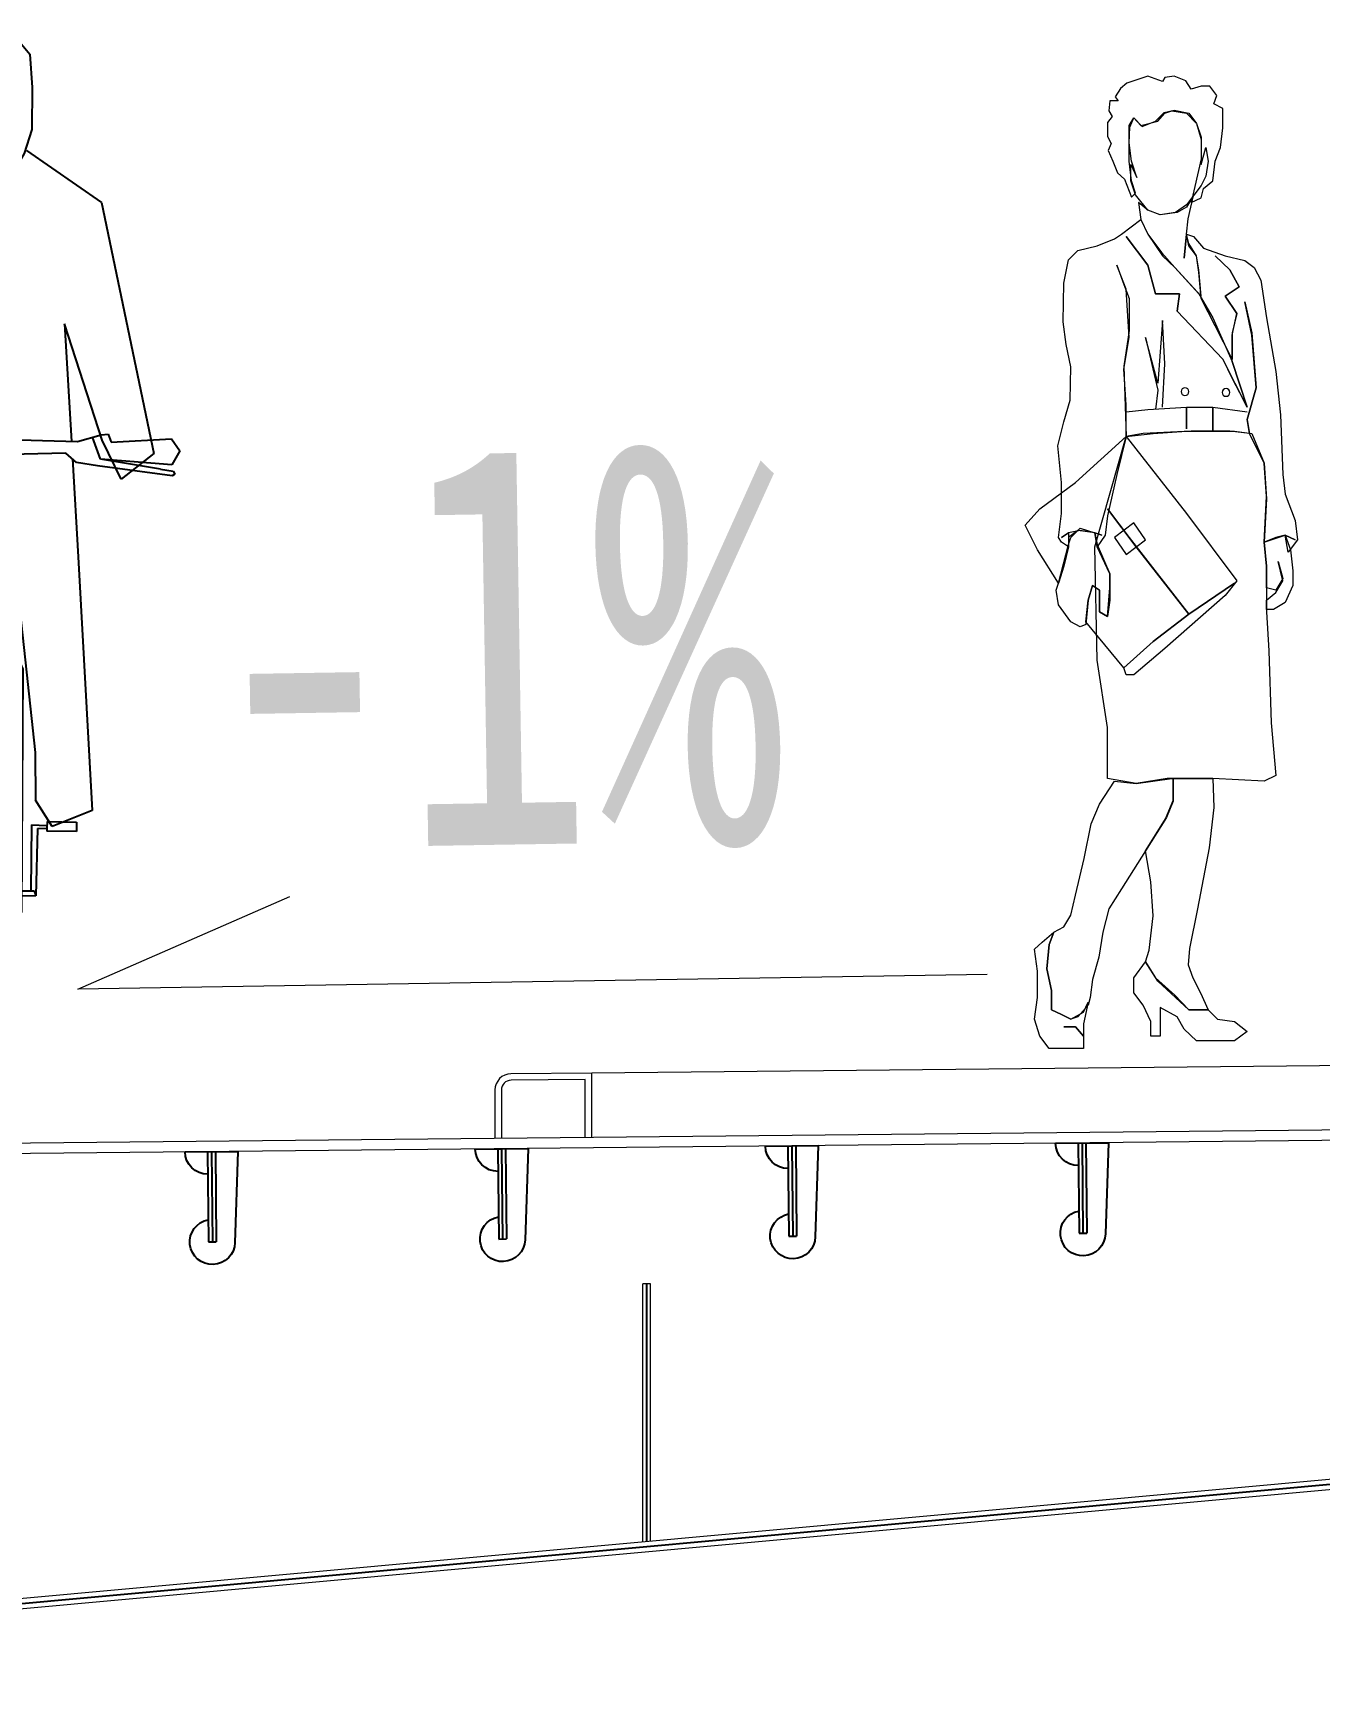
# Model space of a CAD drawing. Extents: x -2611510 to 954358, y -247163 to 181535.
# Drawn here: x 855730 to 857724, y 40452 to 43001 of the extents above; entities that cross this region are included whole.
import ezdxf

# ---------------------------------------------------------------- set-up
doc = ezdxf.new("R2010")
doc.units = 0
doc.linetypes.add('CONTINOUS', pattern=[0])
doc.layers.get('Defpoints').update_dxf_attribs({"color": 8})
for name, color, linetype, lineweight in [('PEOPLE', 1, 'Continuous', 0), ('文字', 7, 'Continuous', 15), ('标注', 3, 'Continuous', 18), ('细实线', 7, 'Continuous', 15), ('钢板粗线', 1, 'Continuous', 25), ('钢板细线', 6, 'Continuous', 15)]:
    doc.layers.add(name, color=color, linetype=linetype, lineweight=lineweight)
doc.layers.add('PP-COM', color=7, linetype='Continuous')
doc.layers.add('汽车', color=150, linetype='Continuous')
doc.styles.add('fs', font='仿宋_GB2312.TTF', dxfattribs={"width": 0.7})
doc.styles.get("Standard").update_dxf_attribs({"font": '仿宋_GB2312.TTF', "width": 0.7})

# ---------------------------------------------------------------- blocks, each defined once
blk = doc.blocks.new('A$C3DE66DF3')
at = {"layer": '汽车', "color": 1}
for p, q in [((0.337, 1.4819), (0.4401, 1.4296)), ((0.4401, 1.4296), (0.4669, 1.3934)), ((0.1182, 1.395), (0.0392, 1.016)), ((0.4669, 1.3934), (0.5405, 1.0113)), ((0.117, 1.0361), (0.1739, 1.2118)), ((0.1739, 1.2118), (0.1634, 1.0342)), ((0.4283, 1.2006), (0.4306, 1.0587)), ((0.4998, 1.0109), (0.4283, 1.2006)), ((0.108, 1.0454), (0.1034, 1.033)), ((0.1188, 1.0443), (0.108, 1.0454)), ((0.1545, 1.034), (0.1188, 1.0443)), ((0.2804, 1.0427), (0.2786, 1.0378)), ((0.3055, 1.042), (0.2804, 1.0427)), ((0.3991, 1.0471), (0.3954, 1.0372)), ((0.4288, 1.0588), (0.3991, 1.0471)), ((0.4647, 1.0568), (0.4288, 1.0588)), ((0.4649, 1.0342), (0.462, 1.0494)), ((0.462, 1.0494), (0.4677, 1.0304)), ((0.4892, 1.0507), (0.4647, 1.0568)), ((0.5648, 1.0568), (0.4892, 1.0507)), ((0.5956, 1.0483), (0.5648, 1.0568)), ((0.5982, 1.0248), (0.5956, 1.0483)), ((0.0123, 1.0383), (0, 1.0202)), ((0, 1.0202), (0.0119, 0.9989)), ((0.1034, 1.033), (0.0123, 1.0383)), ((0.0978, 0.997), (0.117, 1.0361)), ((0.1194, 1.0074), (0.1316, 1.0406)), ((0.2786, 1.0378), (0.1545, 1.034)), ((0.3096, 1.0377), (0.3055, 1.042)), ((0.3081, 1.0143), (0.3999, 1.0186)), ((0.3954, 1.0372), (0.3096, 1.0377)), ((0.3999, 1.0186), (0.4239, 1.007)), ((0.5007, 1.0126), (0.4649, 1.0342)), ((0.4677, 1.0304), (0.5007, 1.0126)), ((0.5896, 1.0166), (0.5982, 1.0248)), ((0.0293, 0.9925), (0.0099, 0.9894)), ((0.0114, 0.9822), (0.1241, 0.9972)), ((0.0119, 0.9989), (0.1194, 1.0074)), ((0.0293, 0.9925), (0.1194, 1.0074)), ((0.0392, 1.016), (0.0882, 0.9775)), ((0.0882, 0.9775), (0.0978, 0.997)), ((0.1241, 0.9972), (0.1557, 1.0025)), ((0.1619, 1.0078), (0.1532, 0.8599)), ((0.1557, 1.0025), (0.172, 1.0163)), ((0.172, 1.0163), (0.2783, 1.0139)), ((0.2783, 1.0139), (0.2788, 0.946)), ((0.3085, 0.9464), (0.3081, 1.0143)), ((0.4239, 1.007), (0.4617, 0.9987)), ((0.4315, 1.0053), (0.4437, 0.2611)), ((0.4617, 0.9987), (0.4886, 1.0029)), ((0.4886, 1.0029), (0.5432, 1.0055)), ((0.4998, 1.0109), (0.5405, 1.0113)), ((0.5007, 1.0126), (0.5896, 1.0166)), ((0.5518, 1.0136), (0.5007, 1.0126)), ((0.5432, 1.0055), (0.5895, 0.9856)), ((0.594, 0.9981), (0.5518, 1.0136)), ((0.5895, 0.9856), (0.594, 0.9981)), ((0.0099, 0.9894), (0.0073, 0.9848)), ((0.0073, 0.9848), (0.0114, 0.9822)), ((0.2788, 0.946), (0.2559, 0.9375)), ((0.3085, 0.9464), (0.2875, 0.9428)), ((0.3241, 0.935), (0.3085, 0.9464)), ((0.2559, 0.9375), (0.2554, 0.9208)), ((0.2554, 0.9208), (0.2633, 0.8925)), ((0.3281, 0.8997), (0.3241, 0.935)), ((0.321, 0.8882), (0.3281, 0.8997)), ((0.2959, 0.889), (0.2633, 0.8925)), ((0.2633, 0.8925), (0.2816, 0.8886)), ((0.2633, 0.8925), (0.2667, 0.8786)), ((0.2667, 0.8786), (0.2752, 0.8557)), ((0.2816, 0.8886), (0.321, 0.8882)), ((0.321, 0.8882), (0.2959, 0.889)), ((0.3148, 0.8637), (0.321, 0.8882)), ((0.1532, 0.8599), (0.1322, 0.4768)), ((0.2506, 0.8632), (0.2183, 0.5645)), ((0.2724, 0.8632), (0.2505, 0.8623)), ((0.2723, 0.8634), (0.2506, 0.8632)), ((0.2752, 0.8557), (0.2798, 0.8145)), ((0.3098, 0.7809), (0.3148, 0.8637)), ((0.3185, 0.8638), (0.3148, 0.8637)), ((0.3148, 0.8637), (0.3304, 0.8624)), ((0.3298, 0.8679), (0.3185, 0.8638)), ((0.3442, 0.7288), (0.3298, 0.8679)), ((0.2798, 0.8145), (0.2745, 0.777)), ((0.2745, 0.777), (0.2641, 0.7639)), ((0.3211, 0.7655), (0.3098, 0.7809)), ((0.2803, 0.7466), (0.2551, 0.7319)), ((0.2641, 0.7639), (0.2824, 0.76)), ((0.305, 0.7601), (0.279, 0.7584)), ((0.279, 0.7584), (0.2803, 0.7466)), ((0.2824, 0.76), (0.305, 0.7601)), ((0.3109, 0.7608), (0.3211, 0.7655)), ((0.3122, 0.749), (0.3109, 0.7608)), ((0.3442, 0.7288), (0.3122, 0.749)), ((0.2551, 0.7319), (0.2371, 0.6906)), ((0.2618, 0.7041), (0.2863, 0.7247)), ((0.2863, 0.7247), (0.313, 0.7205)), ((0.313, 0.7205), (0.331, 0.6928)), ((0.3571, 0.6832), (0.3442, 0.7288)), ((0.2513, 0.66), (0.2618, 0.7041)), ((0.263, 0.6613), (0.2718, 0.7004)), ((0.2718, 0.7004), (0.2856, 0.7151)), ((0.2856, 0.7151), (0.3039, 0.7112)), ((0.3039, 0.7112), (0.3161, 0.6982)), ((0.3161, 0.6982), (0.3172, 0.6781)), ((0.2371, 0.6906), (0.239, 0.3232)), ((0.3172, 0.6781), (0.3076, 0.6675)), ((0.3172, 0.6781), (0.3281, 0.581)), ((0.331, 0.6928), (0.3379, 0.3236)), ((0.3639, 0.5326), (0.3571, 0.6832)), ((0.2483, 0.3255), (0.2513, 0.66)), ((0.2538, 0.6055), (0.263, 0.6613)), ((0.3076, 0.6675), (0.3013, 0.5965)), ((0.2534, 0.3546), (0.2538, 0.6055)), ((0.3013, 0.5965), (0.2968, 0.35)), ((0.3281, 0.581), (0.3298, 0.3632)), ((0.2183, 0.5645), (0.2176, 0.4926)), ((0.3496, 0.3249), (0.3639, 0.5326)), ((0.3807, 0.3765), (0.3633, 0.5446)), ((0.1322, 0.4768), (0.1926, 0.4527)), ((0.1926, 0.4527), (0.2176, 0.4926)), ((0.2001, 0.4605), (0.1557, 0.4593)), ((0.1557, 0.4593), (0.1559, 0.4453)), ((0.2001, 0.4605), (0.2007, 0.4501)), ((0.2238, 0.4552), (0.2006, 0.4544)), ((0.2007, 0.4501), (0.2008, 0.4457)), ((0.2148, 0.4497), (0.2007, 0.4501)), ((0.2148, 0.4497), (0.2171, 0.3482)), ((0.2238, 0.4552), (0.2247, 0.3558)), ((0.1559, 0.4453), (0.2008, 0.4457)), ((0.3775, 0.3165), (0.3807, 0.3765)), ((0.2199, 0.3556), (0.2171, 0.3482)), ((0.2171, 0.3482), (0.3603, 0.3464)), ((0.364, 0.3563), (0.2199, 0.3556)), ((0.2516, 0.2269), (0.2534, 0.3546)), ((0.2968, 0.35), (0.3012, 0.0663)), ((0.3298, 0.3632), (0.3265, 0.0739)), ((0.3565, 0.2493), (0.3557, 0.3487)), ((0.3603, 0.3464), (0.364, 0.3563)), ((0.3656, 0.2547), (0.3632, 0.3563)), ((0.239, 0.3232), (0.2483, 0.3255)), ((0.3379, 0.3236), (0.3496, 0.3249)), ((0.3968, 0.2614), (0.3775, 0.3165)), ((0.3565, 0.2493), (0.3798, 0.25)), ((0.3656, 0.2547), (0.3797, 0.2543)), ((0.4245, 0.2592), (0.3796, 0.2588)), ((0.3797, 0.2543), (0.3796, 0.2588)), ((0.3803, 0.244), (0.3797, 0.2543)), ((0.4437, 0.2611), (0.3968, 0.2614)), ((0.4246, 0.2452), (0.4245, 0.2592)), ((0.2578, 0.0596), (0.2516, 0.2269)), ((0.3803, 0.244), (0.4246, 0.2452)), ((0.2637, 0.018), (0.2578, 0.0596)), ((0.3012, 0.0663), (0.306, 0.0335)), ((0.3265, 0.0739), (0.3212, 0.0364)), ((0.306, 0.0335), (0.3146, 0.0106)), ((0.3212, 0.0364), (0.3146, 0.0106)), ((0.305, 0), (0.2637, 0.018)), ((0.3146, 0.0106), (0.305, 0))]:
    blk.add_line(p, q, dxfattribs=at)
blk.add_lwpolyline([(0.2998, 1.4421), (0.3336, 1.4742), (0.3558, 1.5244), (0.3401, 1.5971), (0.3094, 1.6332), (0.2865, 1.6511), (0.2638, 1.6509), (0.2412, 1.6371), (0.2261, 1.6188), (0.2228, 1.5687), (0.2234, 1.5051), (0.2351, 1.4688), (0.2505, 1.4416)], close=True, dxfattribs=at)
blk.add_lwpolyline([(0.2312, 1.4733), (0.1182, 1.395)], dxfattribs=at)
blk = doc.blocks.new('6')
at = {"layer": 'PEOPLE', "linetype": 'Continuous'}
for p, q in [((5292.793, -3074.4119, -3.1795), (5292.8168, -3074.3803, -3.1795)), ((5292.8168, -3074.3803, -3.1795), (5292.8458, -3074.3803, -3.1795)), ((5292.8458, -3074.3803, -3.1795), (5292.8802, -3074.3908, -3.1795)), ((5292.8802, -3074.3908, -3.1795), (5292.8986, -3074.3618, -3.1795)), ((5292.8986, -3074.3618, -3.1795), (5292.9382, -3074.3459, -3.1795)), ((5292.9382, -3074.3459, -3.1795), (5292.9699, -3074.3512, -3.1795)), ((5292.9699, -3074.3512, -3.1795), (5292.9778, -3074.3644, -3.1795)), ((5292.9778, -3074.3644, -3.1795), (5293.028, -3074.3459, -3.1795)), ((5293.028, -3074.3459, -3.1795), (5293.0993, -3074.3697, -3.1795)), ((5293.0993, -3074.3697, -3.1795), (5293.1204, -3074.3882, -3.1795)), ((5292.8036, -3074.441, -3.1795), (5292.793, -3074.4119, -3.1795)), ((5293.1204, -3074.3882, -3.1795), (5293.1389, -3074.4172, -3.1795)), ((5293.1389, -3074.4172, -3.1795), (5293.1283, -3074.4304, -3.1795)), ((5293.1283, -3074.4304, -3.1795), (5293.1574, -3074.4304, -3.1795)), ((5293.1574, -3074.4304, -3.1795), (5293.16, -3074.4647, -3.1795)), ((5292.7719, -3074.4568, -3.1795), (5292.8036, -3074.441, -3.1795)), ((5292.7719, -3074.5228, -3.1795), (5292.7719, -3074.4568, -3.1795)), ((5292.8881, -3074.4727, -3.1795), (5292.8617, -3074.507, -3.1795)), ((5292.896, -3074.4727, -3.1795), (5292.8617, -3074.507, -3.1795)), ((5292.9382, -3074.4621, -3.1795), (5292.8881, -3074.4727, -3.1795)), ((5292.8881, -3074.4727, -3.1795), (5292.8881, -3074.4727, -3.1795)), ((5292.9462, -3074.4647, -3.1795), (5292.896, -3074.4727, -3.1795)), ((5292.9726, -3074.47, -3.1795), (5292.9382, -3074.4621, -3.1795)), ((5292.9699, -3074.4727, -3.1795), (5292.9462, -3074.4647, -3.1795)), ((5292.9937, -3074.4991, -3.1795), (5292.9699, -3074.4727, -3.1795)), ((5293.0016, -3074.4991, -3.1795), (5292.9726, -3074.47, -3.1795)), ((5293.0755, -3074.4885, -3.1795), (5293.0465, -3074.5175, -3.1795)), ((5293.0755, -3074.4885, -3.1795), (5293.0518, -3074.5149, -3.1795)), ((5293.0887, -3074.5202, -3.1795), (5293.0755, -3074.4885, -3.1795)), ((5293.0914, -3074.5149, -3.1795), (5293.0755, -3074.4885, -3.1795)), ((5293.16, -3074.4647, -3.1795), (5293.1494, -3074.4832, -3.1795)), ((5293.1494, -3074.4832, -3.1795), (5293.1653, -3074.5043, -3.1795)), ((5292.7798, -3074.5888, -3.1795), (5292.7719, -3074.5228, -3.1795)), ((5292.8617, -3074.507, -3.1795), (5292.8458, -3074.5624, -3.1795)), ((5292.8617, -3074.507, -3.1795), (5292.8458, -3074.5545, -3.1795)), ((5293.0518, -3074.5149, -3.1795), (5292.9937, -3074.4991, -3.1795)), ((5293.0465, -3074.5175, -3.1795), (5293.0016, -3074.4991, -3.1795)), ((5293.0914, -3074.573, -3.1795), (5293.0887, -3074.5202, -3.1795)), ((5293.0914, -3074.5624, -3.1795), (5293.0914, -3074.5149, -3.1795)), ((5293.1653, -3074.5043, -3.1795), (5293.1653, -3074.5518, -3.1795)), ((5292.7983, -3074.6363, -3.1795), (5292.7798, -3074.5888, -3.1795)), ((5292.83, -3074.5888, -3.1795), (5292.8221, -3074.6363, -3.1795)), ((5292.8458, -3074.6469, -3.1795), (5292.83, -3074.5888, -3.1795)), ((5292.8458, -3074.5545, -3.1795), (5292.8458, -3074.6284, -3.1795)), ((5292.8458, -3074.5624, -3.1795), (5292.8458, -3074.6469, -3.1795)), ((5293.0834, -3074.6363, -3.1795), (5293.0914, -3074.573, -3.1795)), ((5293.0914, -3074.6363, -3.1795), (5293.0914, -3074.5624, -3.1795)), ((5293.1627, -3074.5994, -3.1795), (5293.1468, -3074.6363, -3.1795)), ((5293.1653, -3074.5518, -3.1795), (5293.1521, -3074.5756, -3.1795)), ((5293.1521, -3074.5756, -3.1795), (5293.1627, -3074.5994, -3.1795)), ((5292.8062, -3074.7023, -3.1795), (5292.7983, -3074.6363, -3.1795)), ((5292.8221, -3074.6363, -3.1795), (5292.83, -3074.6865, -3.1795)), ((5292.8458, -3074.6284, -3.1795), (5292.8802, -3074.7763, -3.1795)), ((5293.065, -3074.6918, -3.1795), (5293.0834, -3074.6363, -3.1795)), ((5293.0861, -3074.6469, -3.1795), (5293.065, -3074.6918, -3.1795)), ((5293.0834, -3074.7023, -3.1795), (5293.0914, -3074.6363, -3.1795)), ((5293.0861, -3074.7023, -3.1795), (5293.0861, -3074.6469, -3.1795)), ((5293.1468, -3074.6363, -3.1795), (5293.131, -3074.6759, -3.1795)), ((5292.8379, -3074.7287, -3.1795), (5292.8062, -3074.7023, -3.1795)), ((5292.83, -3074.6865, -3.1795), (5292.8458, -3074.7182, -3.1795)), ((5293.0702, -3074.7499, -3.1795), (5293.0861, -3074.7023, -3.1795)), ((5293.0702, -3074.7446, -3.1795), (5293.0834, -3074.7023, -3.1795)), ((5293.1072, -3074.6971, -3.1795), (5293.0834, -3074.7578, -3.1795)), ((5293.131, -3074.6759, -3.1795), (5293.1072, -3074.6971, -3.1795)), ((5292.8458, -3074.7604, -3.1795), (5292.8379, -3074.7287, -3.1795)), ((5292.8458, -3074.7182, -3.1795), (5292.896, -3074.7842, -3.1795)), ((5292.8802, -3074.7763, -3.1795), (5292.8458, -3074.7604, -3.1795)), ((5292.8907, -3074.8317, -3.1795), (5292.8722, -3074.7525, -3.1795)), ((5292.8722, -3074.7525, -3.1795), (5292.896, -3074.7921, -3.1795)), ((5293.028, -3074.8027, -3.1795), (5293.0702, -3074.7499, -3.1795)), ((5293.0834, -3074.7578, -3.1795), (5293.0702, -3074.7446, -3.1795)), ((5292.8802, -3074.7763, -3.1795), (5292.8802, -3074.7763, -3.1795)), ((5292.896, -3074.7842, -3.1795), (5292.933, -3074.8106, -3.1795)), ((5292.896, -3074.7921, -3.1795), (5292.9277, -3074.8106, -3.1795)), ((5292.9277, -3074.8106, -3.1795), (5292.9858, -3074.8185, -3.1795)), ((5292.933, -3074.8106, -3.1795), (5292.9858, -3074.8185, -3.1795)), ((5292.9858, -3074.8185, -3.1795), (5293.028, -3074.8027, -3.1795)), ((5292.9858, -3074.8185, -3.1795), (5293.028, -3074.8027, -3.1795)), ((5293.028, -3074.8027, -3.1795), (5293.0597, -3074.7763, -3.1795)), ((5293.0597, -3074.7763, -3.1795), (5293.0518, -3074.8343, -3.1795)), ((5293.0597, -3074.7763, -3.1795), (5293.0597, -3074.7763, -3.1795)), ((5292.896, -3074.8845, -3.1795), (5292.8722, -3074.8924, -3.1795)), ((5292.8881, -3074.9162, -3.1795), (5292.896, -3074.8845, -3.1795)), ((5292.8881, -3074.9241, -3.1795), (5292.896, -3074.8845, -3.1795)), ((5292.896, -3074.8845, -3.1795), (5292.8907, -3074.8317, -3.1795)), ((5292.896, -3074.8845, -3.1795), (5292.9039, -3074.9663, -3.1795)), ((5292.9039, -3074.9663, -3.1795), (5292.896, -3074.8845, -3.1795)), ((5292.896, -3074.8845, -3.1795), (5292.896, -3074.8845, -3.1795)), ((5293.028, -3074.8845, -3.1795), (5292.9778, -3074.9584, -3.1795)), ((5293.028, -3074.8845, -3.1795), (5292.9805, -3074.9479, -3.1795)), ((5293.0518, -3074.8343, -3.1795), (5293.028, -3074.8845, -3.1795)), ((5293.0518, -3074.8343, -3.1795), (5293.028, -3074.8845, -3.1795)), ((5293.1178, -3074.8845, -3.1795), (5293.0518, -3074.8343, -3.1795)), ((5293.1415, -3074.9003, -3.1795), (5293.1178, -3074.8845, -3.1795)), ((5292.8379, -3074.932, -3.1795), (5292.764, -3074.9584, -3.1795)), ((5292.8722, -3074.8924, -3.1795), (5292.8379, -3074.932, -3.1795)), ((5292.8617, -3074.9584, -3.1795), (5292.8881, -3074.9162, -3.1795)), ((5292.8617, -3074.9584, -3.1795), (5292.8881, -3074.9241, -3.1795)), ((5293.028, -3074.9901, -3.1795), (5293.1019, -3074.8924, -3.1795)), ((5293.1019, -3074.8924, -3.1795), (5293.028, -3074.9901, -3.1795)), ((5293.1996, -3074.9241, -3.1795), (5293.1415, -3074.9003, -3.1795)), ((5293.2656, -3074.9399, -3.1795), (5293.1996, -3074.9241, -3.1795)), ((5293.2973, -3074.9716, -3.1795), (5293.2656, -3074.9399, -3.1795)), ((5292.698, -3074.9743, -3.1795), (5292.6663, -3074.998, -3.1795)), ((5292.764, -3074.9584, -3.1795), (5292.698, -3074.9743, -3.1795)), ((5292.7482, -3075.0059, -3.1795), (5292.7983, -3074.9584, -3.1795)), ((5292.7983, -3074.9584, -3.1795), (5292.7482, -3075.0059, -3.1795)), ((5292.8538, -3075.0059, -3.1795), (5292.8617, -3074.9584, -3.1795)), ((5292.8538, -3075.0139, -3.1795), (5292.8617, -3074.9584, -3.1795)), ((5292.9805, -3074.9479, -3.1795), (5292.9356, -3074.998, -3.1795)), ((5292.9778, -3074.9584, -3.1795), (5292.9356, -3074.998, -3.1795)), ((5293.0016, -3075.0878, -3.1795), (5293.028, -3074.9901, -3.1795)), ((5293.028, -3074.9901, -3.1795), (5293.0016, -3075.0878, -3.1795)), ((5293.1019, -3075.072, -3.1795), (5293.1336, -3074.9901, -3.1795)), ((5293.1336, -3074.9901, -3.1795), (5293.1098, -3075.0561, -3.1795)), ((5293.3131, -3075.0508, -3.1795), (5293.2973, -3074.9716, -3.1795)), ((5292.6426, -3075.0403, -3.1795), (5292.6241, -3075.1696, -3.1795)), ((5292.6663, -3074.998, -3.1795), (5292.6426, -3075.0403, -3.1795)), ((5292.7165, -3075.064, -3.1795), (5292.7482, -3075.0059, -3.1795)), ((5292.7482, -3075.0059, -3.1795), (5292.7165, -3075.064, -3.1795)), ((5292.9356, -3074.998, -3.1795), (5292.8458, -3075.0957, -3.1795)), ((5292.8458, -3075.0957, -3.1795), (5292.8538, -3075.0059, -3.1795)), ((5292.8458, -3075.1036, -3.1795), (5292.8538, -3075.0139, -3.1795)), ((5292.9356, -3074.998, -3.1795), (5292.8538, -3075.0878, -3.1795)), ((5293.3158, -3075.1828, -3.1795), (5293.3131, -3075.0508, -3.1795)), ((5292.764, -3075.0957, -3.1795), (5292.7165, -3075.064, -3.1795)), ((5292.7165, -3075.064, -3.1795), (5292.764, -3075.0957, -3.1795)), ((5292.7244, -3075.1538, -3.1795), (5292.764, -3075.0957, -3.1795)), ((5292.764, -3075.0957, -3.1795), (5292.7244, -3075.1538, -3.1795)), ((5292.7983, -3075.196, -3.1795), (5292.8458, -3075.1036, -3.1795)), ((5292.8538, -3075.0878, -3.1795), (5292.8062, -3075.1696, -3.1795)), ((5292.9277, -3075.1459, -3.1795), (5292.9198, -3075.0878, -3.1795)), ((5292.9198, -3075.0878, -3.1795), (5292.9277, -3075.1459, -3.1795)), ((5292.9198, -3075.0878, -3.1795), (5293.0016, -3075.0878, -3.1795)), ((5293.0016, -3075.0878, -3.1795), (5292.9198, -3075.0878, -3.1795)), ((5293.1098, -3075.0561, -3.1795), (5293.0914, -3075.1036, -3.1795)), ((5293.0914, -3075.2356, -3.1795), (5293.1019, -3075.072, -3.1795)), ((5293.0914, -3075.1036, -3.1795), (5293.0914, -3075.2119, -3.1795)), ((5292.6742, -3075.2277, -3.1795), (5292.698, -3075.1142, -3.1795)), ((5292.698, -3075.1142, -3.1795), (5292.6742, -3075.2198, -3.1795)), ((5292.7402, -3075.2277, -3.1795), (5292.7244, -3075.1538, -3.1795)), ((5292.7244, -3075.1538, -3.1795), (5292.7402, -3075.2198, -3.1795)), ((5292.7719, -3075.3096, -3.1795), (5292.9277, -3075.1459, -3.1795)), ((5292.9277, -3075.1459, -3.1795), (5292.7719, -3075.3096, -3.1795)), ((5292.6241, -3075.1696, -3.1795), (5292.5924, -3075.3518, -3.1795)), ((5292.6742, -3075.2198, -3.1795), (5292.6584, -3075.4072, -3.1795)), ((5292.8062, -3075.1696, -3.1795), (5292.7402, -3075.3175, -3.1795)), ((5292.7402, -3075.3096, -3.1795), (5292.7983, -3075.196, -3.1795)), ((5292.7402, -3075.2198, -3.1795), (5292.7402, -3075.3096, -3.1795)), ((5292.9699, -3075.3254, -3.1795), (5292.9778, -3075.1776, -3.1795)), ((5292.9778, -3075.1776, -3.1795), (5292.9937, -3075.3914, -3.1795)), ((5293.0914, -3075.2119, -3.1795), (5293.1098, -3075.3333, -3.1795)), ((5293.3052, -3075.2594, -3.1795), (5293.3158, -3075.1828, -3.1795)), ((5292.6584, -3075.4072, -3.1795), (5292.6742, -3075.2277, -3.1795)), ((5292.7402, -3075.3175, -3.1795), (5292.7402, -3075.2277, -3.1795)), ((5292.9937, -3075.3914, -3.1795), (5293.0359, -3075.2356, -3.1795)), ((5293.0359, -3075.2356, -3.1795), (5292.9937, -3075.4152, -3.1795)), ((5293.1098, -3075.3439, -3.1795), (5293.0914, -3075.2356, -3.1795)), ((5293.2894, -3075.336, -3.1795), (5293.3052, -3075.2594, -3.1795)), ((5292.6901, -3075.4732, -3.1795), (5292.7719, -3075.3096, -3.1795)), ((5292.7402, -3075.3175, -3.1795), (5292.6901, -3075.4732, -3.1795)), ((5292.6901, -3075.4732, -3.1795), (5292.7402, -3075.3175, -3.1795)), ((5292.7719, -3075.3096, -3.1795), (5292.7402, -3075.3756, -3.1795)), ((5292.9778, -3075.4732, -3.1795), (5292.9699, -3075.3254, -3.1795)), ((5292.5924, -3075.3518, -3.1795), (5292.5765, -3075.4996, -3.1795)), ((5292.7402, -3075.3756, -3.1795), (5292.6901, -3075.4732, -3.1795)), ((5293.1098, -3075.3333, -3.1795), (5293.1019, -3075.5736, -3.1795)), ((5293.1019, -3075.4653, -3.1795), (5293.1098, -3075.3439, -3.1795)), ((5293.292, -3075.4495, -3.1795), (5293.2894, -3075.336, -3.1795)), ((5292.6901, -3075.5155, -3.1795), (5292.6584, -3075.4072, -3.1795)), ((5292.6584, -3075.4072, -3.1795), (5292.6901, -3075.5155, -3.1795)), ((5292.9937, -3075.4152, -3.1795), (5293.0016, -3075.4812, -3.1795)), ((5292.5765, -3075.4996, -3.1795), (5292.5686, -3075.7029, -3.1795)), ((5292.8062, -3075.4732, -3.1795), (5292.6901, -3075.4891, -3.1795)), ((5292.8062, -3075.4732, -3.1795), (5292.8062, -3075.5551, -3.1795)), ((5292.8062, -3075.5551, -3.1795), (5292.8062, -3075.4732, -3.1795)), ((5292.896, -3075.4732, -3.1795), (5292.8062, -3075.4732, -3.1795)), ((5292.896, -3075.4732, -3.1795), (5292.896, -3075.5472, -3.1795)), ((5292.896, -3075.5472, -3.1795), (5292.896, -3075.4732, -3.1795)), ((5293.028, -3075.4812, -3.1795), (5292.896, -3075.4732, -3.1795)), ((5293.1019, -3075.4891, -3.1795), (5293.028, -3075.4812, -3.1795)), ((5293.1019, -3075.5736, -3.1795), (5293.1019, -3075.4653, -3.1795)), ((5293.3131, -3075.5234, -3.1795), (5293.292, -3075.4495, -3.1795)), ((5292.7323, -3075.5551, -3.1795), (5292.6742, -3075.563, -3.1795)), ((5292.6822, -3075.563, -3.1795), (5292.6901, -3075.5155, -3.1795)), ((5292.6901, -3075.5155, -3.1795), (5292.6822, -3075.563, -3.1795)), ((5292.6822, -3075.563, -3.1795), (5292.7482, -3075.5551, -3.1795)), ((5292.8062, -3075.5551, -3.1795), (5292.7323, -3075.5551, -3.1795)), ((5292.7482, -3075.5551, -3.1795), (5292.8802, -3075.5551, -3.1795)), ((5292.896, -3075.5551, -3.1795), (5292.8062, -3075.5551, -3.1795)), ((5292.8802, -3075.5551, -3.1795), (5293.0438, -3075.563, -3.1795)), ((5293.0095, -3075.563, -3.1795), (5292.896, -3075.5551, -3.1795)), ((5293.3343, -3075.6052, -3.1795), (5293.3131, -3075.5234, -3.1795)), ((5292.6742, -3075.563, -3.1795), (5292.632, -3075.6633, -3.1795)), ((5292.632, -3075.6633, -3.1795), (5292.6822, -3075.563, -3.1795)), ((5293.1019, -3075.5736, -3.1795), (5292.896, -3075.8349, -3.1795)), ((5293.1019, -3075.5736, -3.1795), (5293.0095, -3075.563, -3.1795)), ((5293.0438, -3075.563, -3.1795), (5293.1019, -3075.5736, -3.1795)), ((5293.1019, -3075.5736, -3.1795), (5293.1019, -3075.5736, -3.1795)), ((5293.1019, -3075.5736, -3.1795), (5293.1019, -3075.5736, -3.1795)), ((5293.1019, -3075.5736, -3.1795), (5293.1336, -3075.7029, -3.1795)), ((5293.2735, -3075.7293, -3.1795), (5293.1019, -3075.5736, -3.1795)), ((5293.2075, -3075.9485, -3.1795), (5293.1019, -3075.5736, -3.1795)), ((5293.3211, -3075.7293, -3.1795), (5293.3343, -3075.6052, -3.1795)), ((5292.632, -3075.6633, -3.1795), (5292.6241, -3075.7848, -3.1795)), ((5292.6241, -3075.7769, -3.1795), (5292.632, -3075.6633, -3.1795)), ((5292.5686, -3075.7029, -3.1795), (5292.5607, -3075.7689, -3.1795)), ((5293.1336, -3075.7029, -3.1795), (5293.1653, -3075.8429, -3.1795)), ((5292.5607, -3075.7689, -3.1795), (5292.5264, -3075.8587, -3.1795)), ((5292.632, -3075.9326, -3.1795), (5292.6241, -3075.7769, -3.1795)), ((5293.395, -3075.8191, -3.1795), (5293.2735, -3075.7293, -3.1795)), ((5293.3211, -3075.8349, -3.1795), (5293.3211, -3075.7293, -3.1795)), ((5292.6241, -3075.7848, -3.1795), (5292.632, -3075.9326, -3.1795)), ((5292.896, -3075.8349, -3.1795), (5292.7244, -3076.0646, -3.1795)), ((5293.0676, -3075.9485, -3.1795), (5293.1653, -3075.8191, -3.1795)), ((5293.1653, -3075.8191, -3.1795), (5293.0914, -3075.9168, -3.1795)), ((5293.3316, -3075.9168, -3.1795), (5293.3211, -3075.8349, -3.1795)), ((5293.4451, -3075.8745, -3.1795), (5293.395, -3075.8191, -3.1795)), ((5292.5264, -3075.8587, -3.1795), (5292.5185, -3075.9247, -3.1795)), ((5293.0359, -3075.9247, -3.1795), (5293.0755, -3075.8666, -3.1795)), ((5293.0755, -3075.8666, -3.1795), (5293.1415, -3075.9168, -3.1795)), ((5293.0755, -3075.8666, -3.1795), (5293.0755, -3075.8666, -3.1795)), ((5293.1653, -3075.8429, -3.1795), (5293.1732, -3075.9088, -3.1795)), ((5293.2577, -3075.8851, -3.1795), (5293.2075, -3075.9009, -3.1795)), ((5293.2894, -3075.9168, -3.1795), (5293.2577, -3075.8851, -3.1795)), ((5293.4029, -3075.959, -3.1795), (5293.4451, -3075.8745, -3.1795)), ((5292.5185, -3075.9247, -3.1795), (5292.5502, -3075.9669, -3.1795)), ((5292.5607, -3075.9088, -3.1795), (5292.5264, -3075.9247, -3.1795)), ((5292.5264, -3075.9247, -3.1795), (5292.5607, -3075.9088, -3.1795)), ((5292.5607, -3075.9088, -3.1795), (5292.5422, -3075.959, -3.1795)), ((5292.5502, -3075.9669, -3.1795), (5292.5607, -3075.9088, -3.1795)), ((5292.5607, -3075.9088, -3.1795), (5292.5924, -3075.9168, -3.1795)), ((5292.632, -3075.9326, -3.1795), (5292.5607, -3075.9088, -3.1795)), ((5292.5607, -3075.9088, -3.1795), (5292.5607, -3075.9088, -3.1795)), ((5292.5924, -3075.9168, -3.1795), (5292.632, -3075.9326, -3.1795)), ((5292.632, -3075.9326, -3.1795), (5292.6241, -3076.0145, -3.1795)), ((5292.6241, -3076.0145, -3.1795), (5292.632, -3075.9326, -3.1795)), ((5293.0914, -3075.9168, -3.1795), (5292.8881, -3076.1781, -3.1795)), ((5293.1019, -3075.9749, -3.1795), (5293.0359, -3075.9247, -3.1795)), ((5293.1415, -3075.9168, -3.1795), (5293.1019, -3075.9749, -3.1795)), ((5293.1996, -3075.9405, -3.1795), (5293.1574, -3076.0409, -3.1795)), ((5293.1732, -3075.9088, -3.1795), (5293.1996, -3075.9485, -3.1795)), ((5293.2075, -3075.9009, -3.1795), (5293.1838, -3075.9088, -3.1795)), ((5293.1838, -3075.9088, -3.1795), (5293.2075, -3075.9009, -3.1795)), ((5293.2075, -3075.9009, -3.1795), (5293.1996, -3075.9405, -3.1795)), ((5293.1996, -3075.9485, -3.1795), (5293.2075, -3075.9009, -3.1795)), ((5293.1996, -3075.9485, -3.1795), (5293.2075, -3075.9009, -3.1795)), ((5293.2075, -3075.9009, -3.1795), (5293.2656, -3075.893, -3.1795)), ((5293.2075, -3075.9009, -3.1795), (5293.2577, -3075.893, -3.1795)), ((5293.2075, -3075.9009, -3.1795), (5293.2075, -3075.9009, -3.1795)), ((5293.2577, -3075.893, -3.1795), (5293.2973, -3075.9009, -3.1795)), ((5293.2656, -3075.893, -3.1795), (5293.2973, -3075.9168, -3.1795)), ((5293.2973, -3075.9405, -3.1795), (5293.2894, -3075.9168, -3.1795)), ((5293.2973, -3075.9009, -3.1795), (5293.2973, -3075.9485, -3.1795)), ((5293.2973, -3075.9009, -3.1795), (5293.3211, -3075.9168, -3.1795)), ((5293.3211, -3075.9168, -3.1795), (5293.2973, -3075.9009, -3.1795)), ((5293.2973, -3075.9168, -3.1795), (5293.2973, -3075.9485, -3.1795)), ((5293.2973, -3075.9485, -3.1795), (5293.3211, -3075.9326, -3.1795)), ((5293.3316, -3076.0725, -3.1795), (5293.2973, -3075.9405, -3.1795)), ((5293.3211, -3075.9326, -3.1795), (5293.3316, -3075.9168, -3.1795)), ((5292.5422, -3075.959, -3.1795), (5292.5343, -3076.0303, -3.1795)), ((5292.5686, -3076.0646, -3.1795), (5292.5845, -3075.9986, -3.1795)), ((5292.5845, -3075.9986, -3.1795), (5292.5686, -3076.0567, -3.1795)), ((5292.8881, -3076.1781, -3.1795), (5293.0676, -3075.9485, -3.1795)), ((5293.1574, -3076.0409, -3.1795), (5293.1996, -3075.9485, -3.1795)), ((5293.1996, -3076.3339, -3.1795), (5293.2075, -3075.9485, -3.1795)), ((5293.2973, -3075.9485, -3.1795), (5293.3131, -3076.0145, -3.1795)), ((5293.3316, -3076.0725, -3.1795), (5293.4029, -3075.959, -3.1795)), ((5292.5343, -3076.0303, -3.1795), (5292.5343, -3076.0805, -3.1795)), ((5292.5686, -3076.0567, -3.1795), (5292.5924, -3076.0963, -3.1795)), ((5292.6241, -3076.0145, -3.1795), (5292.6241, -3076.0884, -3.1795)), ((5292.6241, -3076.0884, -3.1795), (5292.6241, -3076.0145, -3.1795)), ((5293.1574, -3076.0884, -3.1795), (5293.1574, -3076.0409, -3.1795)), ((5293.1574, -3076.0409, -3.1795), (5293.1574, -3076.1306, -3.1795)), ((5293.3131, -3076.0145, -3.1795), (5293.3316, -3076.0725, -3.1795)), ((5292.5343, -3076.0805, -3.1795), (5292.5607, -3076.1385, -3.1795)), ((5292.5924, -3076.1042, -3.1795), (5292.5686, -3076.0646, -3.1795)), ((5292.5924, -3076.0963, -3.1795), (5292.6241, -3076.0884, -3.1795)), ((5292.6241, -3076.1306, -3.1795), (5292.5924, -3076.1042, -3.1795)), ((5292.6241, -3076.0884, -3.1795), (5292.6241, -3076.1702, -3.1795)), ((5292.7244, -3076.0646, -3.1795), (5292.764, -3076.1148, -3.1795)), ((5292.8881, -3076.1781, -3.1795), (5292.7323, -3076.0725, -3.1795)), ((5292.7323, -3076.0725, -3.1795), (5292.8881, -3076.1781, -3.1795)), ((5292.764, -3076.1148, -3.1795), (5292.9699, -3076.2943, -3.1795)), ((5293.1653, -3076.1861, -3.1795), (5293.1574, -3076.0884, -3.1795)), ((5293.1917, -3076.0963, -3.1795), (5293.2155, -3076.0805, -3.1795)), ((5293.2155, -3076.0805, -3.1795), (5293.1917, -3076.0963, -3.1795)), ((5293.1917, -3076.1702, -3.1795), (5293.1917, -3076.0963, -3.1795)), ((5293.1917, -3076.0963, -3.1795), (5293.1917, -3076.1702, -3.1795)), ((5293.2155, -3076.0805, -3.1795), (5293.2313, -3076.1306, -3.1795)), ((5293.2313, -3076.1306, -3.1795), (5293.2155, -3076.0805, -3.1795)), ((5293.3395, -3076.0963, -3.1795), (5293.3316, -3076.0725, -3.1795)), ((5293.3316, -3076.1465, -3.1795), (5293.3395, -3076.0963, -3.1795)), ((5292.5607, -3076.1385, -3.1795), (5292.6003, -3076.1623, -3.1795)), ((5292.6003, -3076.1623, -3.1795), (5292.6241, -3076.1623, -3.1795)), ((5292.6241, -3076.1702, -3.1795), (5292.6162, -3076.3022, -3.1795)), ((5292.6241, -3076.1623, -3.1795), (5292.6241, -3076.1306, -3.1795)), ((5293.1574, -3076.1306, -3.1795), (5293.1653, -3076.1861, -3.1795)), ((5293.1653, -3076.1861, -3.1795), (5293.1917, -3076.1702, -3.1795)), ((5293.1917, -3076.1702, -3.1795), (5293.1653, -3076.1861, -3.1795)), ((5293.2313, -3076.1306, -3.1795), (5293.2392, -3076.2125, -3.1795)), ((5293.2392, -3076.2045, -3.1795), (5293.2313, -3076.1306, -3.1795)), ((5293.2894, -3076.2045, -3.1795), (5293.3316, -3076.1465, -3.1795)), ((5293.0095, -3076.2705, -3.1795), (5292.8881, -3076.1781, -3.1795)), ((5292.8881, -3076.1781, -3.1795), (5293.0095, -3076.2705, -3.1795)), ((5293.1098, -3076.3603, -3.1795), (5293.2392, -3076.2045, -3.1795)), ((5293.2392, -3076.2125, -3.1795), (5293.2577, -3076.2204, -3.1795)), ((5293.2577, -3076.2204, -3.1795), (5293.2894, -3076.2045, -3.1795)), ((5293.1098, -3076.3603, -3.1795), (5293.0095, -3076.2705, -3.1795)), ((5293.0095, -3076.2705, -3.1795), (5293.1098, -3076.3603, -3.1795)), ((5292.6162, -3076.3022, -3.1795), (5292.6082, -3076.5478, -3.1795)), ((5292.9699, -3076.2943, -3.1795), (5293.0755, -3076.3841, -3.1795)), ((5293.1653, -3076.5636, -3.1795), (5293.1996, -3076.3339, -3.1795)), ((5293.0755, -3076.3841, -3.1795), (5293.1019, -3076.3841, -3.1795)), ((5293.1019, -3076.3841, -3.1795), (5293.1098, -3076.3603, -3.1795)), ((5292.6082, -3076.5478, -3.1795), (5292.5924, -3076.7273, -3.1795)), ((5293.1653, -3076.7378, -3.1795), (5293.1653, -3076.5636, -3.1795)), ((5292.5924, -3076.7273, -3.1795), (5292.632, -3076.7458, -3.1795)), ((5292.632, -3076.7458, -3.1795), (5292.8062, -3076.7378, -3.1795)), ((5292.8062, -3076.7378, -3.1795), (5292.8036, -3076.8355, -3.1795)), ((5292.8062, -3076.7378, -3.1795), (5292.8062, -3076.7378, -3.1795)), ((5292.8062, -3076.7378, -3.1795), (5292.962, -3076.7378, -3.1795)), ((5292.9462, -3076.7378, -3.1795), (5292.8062, -3076.7378, -3.1795)), ((5292.9409, -3076.8118, -3.1795), (5292.9409, -3076.7352, -3.1795)), ((5292.9409, -3076.7352, -3.1795), (5292.9409, -3076.8144, -3.1795)), ((5293.0676, -3076.7537, -3.1795), (5292.9462, -3076.7378, -3.1795)), ((5292.962, -3076.7378, -3.1795), (5293.0676, -3076.7537, -3.1795)), ((5293.0676, -3076.7537, -3.1795), (5293.1653, -3076.7378, -3.1795)), ((5293.1415, -3076.7458, -3.1795), (5293.0676, -3076.7537, -3.1795)), ((5293.1917, -3076.825, -3.1795), (5293.1415, -3076.7458, -3.1795)), ((5292.8036, -3076.8355, -3.1795), (5292.8194, -3076.9728, -3.1795)), ((5292.9673, -3076.8751, -3.1795), (5292.9409, -3076.8118, -3.1795)), ((5292.9409, -3076.8144, -3.1795), (5292.9646, -3076.8698, -3.1795)), ((5293.2207, -3076.891, -3.1795), (5293.1917, -3076.825, -3.1795)), ((5292.9646, -3076.8698, -3.1795), (5293.0359, -3076.9834, -3.1795)), ((5293.0359, -3076.9834, -3.1795), (5292.9673, -3076.8751, -3.1795)), ((5293.2445, -3077.0098, -3.1795), (5293.2207, -3076.891, -3.1795)), ((5292.8194, -3076.9728, -3.1795), (5292.859, -3077.1814, -3.1795)), ((5293.0174, -3077.089, -3.1795), (5293.0359, -3076.9834, -3.1795)), ((5293.0359, -3076.9834, -3.1795), (5293.1178, -3077.1127, -3.1795)), ((5293.2735, -3077.1339, -3.1795), (5293.2445, -3077.0098, -3.1795)), ((5293.0095, -3077.2051, -3.1795), (5293.0174, -3077.089, -3.1795)), ((5293.1178, -3077.1127, -3.1795), (5293.16, -3077.1814, -3.1795)), ((5293.2894, -3077.2025, -3.1795), (5293.2735, -3077.1339, -3.1795)), ((5292.859, -3077.1814, -3.1795), (5292.8854, -3077.316, -3.1795)), ((5293.0227, -3077.3213, -3.1795), (5293.0095, -3077.2051, -3.1795)), ((5293.16, -3077.1814, -3.1795), (5293.1811, -3077.2606, -3.1795)), ((5293.3131, -3077.2421, -3.1795), (5293.2894, -3077.2025, -3.1795)), ((5293.1811, -3077.2606, -3.1795), (5293.1943, -3077.3451, -3.1795)), ((5293.3475, -3077.2606, -3.1795), (5293.3131, -3077.2421, -3.1795)), ((5293.3475, -3077.2606, -3.1795), (5293.3475, -3077.2606, -3.1795)), ((5293.3633, -3077.3028, -3.1795), (5293.3475, -3077.2606, -3.1795)), ((5293.3475, -3077.2606, -3.1795), (5293.3633, -3077.3028, -3.1795)), ((5293.3871, -3077.2949, -3.1795), (5293.3475, -3077.2606, -3.1795)), ((5292.8854, -3077.316, -3.1795), (5292.8907, -3077.3715, -3.1795)), ((5293.0359, -3077.3609, -3.1795), (5293.0227, -3077.3213, -3.1795)), ((5293.1943, -3077.3451, -3.1795), (5293.2155, -3077.4216, -3.1795)), ((5293.3712, -3077.3847, -3.1795), (5293.3633, -3077.3028, -3.1795)), ((5293.3633, -3077.3028, -3.1795), (5293.3712, -3077.3847, -3.1795)), ((5293.4135, -3077.3187, -3.1795), (5293.3871, -3077.2949, -3.1795)), ((5293.4029, -3077.3926, -3.1795), (5293.4135, -3077.3187, -3.1795)), ((5292.8907, -3077.3715, -3.1795), (5292.8749, -3077.4163, -3.1795)), ((5292.9937, -3077.4269, -3.1795), (5293.0359, -3077.3609, -3.1795)), ((5293.0359, -3077.3609, -3.1795), (5293.0016, -3077.4163, -3.1795)), ((5293.0755, -3077.4163, -3.1795), (5293.0359, -3077.3609, -3.1795)), ((5293.0359, -3077.3609, -3.1795), (5293.0359, -3077.3609, -3.1795)), ((5293.3554, -3077.4586, -3.1795), (5293.3712, -3077.3847, -3.1795)), ((5293.3712, -3077.3847, -3.1795), (5293.3554, -3077.4586, -3.1795)), ((5293.4029, -3077.4823, -3.1795), (5293.4029, -3077.3926, -3.1795)), ((5292.8749, -3077.4163, -3.1795), (5292.8485, -3077.4665, -3.1795)), ((5292.8881, -3077.5246, -3.1795), (5292.9937, -3077.4269, -3.1795)), ((5293.0016, -3077.4163, -3.1795), (5292.9356, -3077.4744, -3.1795)), ((5293.0755, -3077.4665, -3.1795), (5293.0755, -3077.4163, -3.1795)), ((5293.2155, -3077.4216, -3.1795), (5293.2234, -3077.4823, -3.1795)), ((5292.8485, -3077.4665, -3.1795), (5292.8221, -3077.5246, -3.1795)), ((5292.9356, -3077.4744, -3.1795), (5292.8881, -3077.5246, -3.1795)), ((5293.0174, -3077.5642, -3.1795), (5293.0438, -3077.5087, -3.1795)), ((5293.0438, -3077.5087, -3.1795), (5293.0755, -3077.4665, -3.1795)), ((5293.2234, -3077.4823, -3.1795), (5293.2313, -3077.5087, -3.1795)), ((5293.2471, -3077.5325, -3.1795), (5293.2313, -3077.4982, -3.1795)), ((5293.2313, -3077.4982, -3.1795), (5293.2471, -3077.5721, -3.1795)), ((5293.2313, -3077.5087, -3.1795), (5293.2656, -3077.5483, -3.1795)), ((5293.3554, -3077.5246, -3.1795), (5293.3554, -3077.4586, -3.1795)), ((5293.3554, -3077.4586, -3.1795), (5293.3554, -3077.5246, -3.1795)), ((5293.4135, -3077.5563, -3.1795), (5293.4029, -3077.4823, -3.1795)), ((5292.7323, -3077.5642, -3.1795), (5292.6901, -3077.5985, -3.1795)), ((5292.7904, -3077.5563, -3.1795), (5292.7323, -3077.5642, -3.1795)), ((5292.8221, -3077.5246, -3.1795), (5292.7904, -3077.5563, -3.1795)), ((5292.8221, -3077.5246, -3.1795), (5292.8881, -3077.5246, -3.1795)), ((5292.8881, -3077.5246, -3.1795), (5292.8221, -3077.5246, -3.1795)), ((5292.9039, -3077.5906, -3.1795), (5292.9277, -3077.5483, -3.1795)), ((5292.9277, -3077.5483, -3.1795), (5292.9858, -3077.5167, -3.1795)), ((5292.9858, -3077.5167, -3.1795), (5292.9858, -3077.5563, -3.1795)), ((5292.9858, -3077.5563, -3.1795), (5292.9858, -3077.6143, -3.1795)), ((5293.0174, -3077.6143, -3.1795), (5293.0174, -3077.5642, -3.1795)), ((5293.2894, -3077.5563, -3.1795), (5293.2471, -3077.5325, -3.1795)), ((5293.2656, -3077.5483, -3.1795), (5293.2894, -3077.5563, -3.1795)), ((5293.2894, -3077.5563, -3.1795), (5293.3211, -3077.5404, -3.1795)), ((5293.3211, -3077.5404, -3.1795), (5293.2894, -3077.5563, -3.1795)), ((5293.3211, -3077.5404, -3.1795), (5293.3554, -3077.5246, -3.1795)), ((5293.3554, -3077.5246, -3.1795), (5293.3211, -3077.5404, -3.1795)), ((5293.395, -3077.6143, -3.1795), (5293.4135, -3077.5563, -3.1795)), ((5292.6901, -3077.5985, -3.1795), (5292.7323, -3077.6302, -3.1795)), ((5292.8617, -3077.6302, -3.1795), (5292.9039, -3077.5906, -3.1795)), ((5292.9858, -3077.6143, -3.1795), (5293.0174, -3077.6143, -3.1795)), ((5293.2471, -3077.5721, -3.1795), (5293.2471, -3077.6143, -3.1795)), ((5293.2471, -3077.6143, -3.1795), (5293.2735, -3077.5827, -3.1795)), ((5293.2735, -3077.5827, -3.1795), (5293.2471, -3077.6143, -3.1795)), ((5293.2471, -3077.6143, -3.1795), (5293.2471, -3077.6566, -3.1795)), ((5293.2735, -3077.5827, -3.1795), (5293.3131, -3077.5827, -3.1795)), ((5293.3131, -3077.5827, -3.1795), (5293.2735, -3077.5827, -3.1795)), ((5293.3633, -3077.6566, -3.1795), (5293.395, -3077.6143, -3.1795)), ((5292.7323, -3077.6302, -3.1795), (5292.8617, -3077.6302, -3.1795)), ((5293.2471, -3077.6566, -3.1795), (5293.3633, -3077.6566, -3.1795))]:
    blk.add_line(p, q, dxfattribs=at)
for centre in [(5292.7614, -3075.4231, -3.1795), (5292.9013, -3075.4204, -3.1795)]:
    blk.add_circle(centre, 0.0132, dxfattribs=at)
at = {"layer": 'PEOPLE', "color": 155, "linetype": 'Continuous', "text_generation_flag": 4, "width": 0.8, "flags": 9}
for tag in ['YSIZE', 'XSIZE']:
    blk.add_attdef(tag, (5291.8877, -3077.6204, -3.1795), '', height=0.000864, rotation=180, dxfattribs=at)
at = {"layer": 'PEOPLE', "text_generation_flag": 4, "width": 0.8, "flags": 9}
for tag in ['XSIZE', 'YSIZE']:
    blk.add_attdef(tag, (5292.9858, -3077.6143, -3.1795), '', height=0.000864, rotation=180, dxfattribs=at)
blk = doc.blocks.new('12-140加劲 有过焊孔')
at = {"layer": 'Defpoints'}
blk.add_line((0, 0), (0, 140), dxfattribs=at)
at = {"layer": '钢板粗线', "color": 7}
for p, q in [((-6, 0), (-6, 140)), ((-6, 140), (6, 140)), ((6, 0), (6, 140)), ((41, 0), (35, 141.5)), ((-41, 0), (41, 0))]:
    blk.add_line(p, q, dxfattribs=at)
for centre, start, end in [((0, 140), 2.441, 260.1291), ((-6, 0), 90, 180)]:
    blk.add_arc(centre, 35, start, end, dxfattribs=at)

msp = doc.modelspace()

# ---------------------------------------------------------------- linework, layer by layer
at = {"layer": 'Defpoints'}
for p, q in [((856681.7, 40660.9), (856681.7, 41060.9)), ((859396.5, 40900.2), (854576.6, 40461.1))]:
    msp.add_line(p, q, dxfattribs=at)
at = {"layer": '文字'}
for p, q in [((855799.6, 41517.9), (856128.2, 41661.8)), ((857209.6, 41540.8), (855799.6, 41517.9))]:
    msp.add_line(p, q, dxfattribs=at)
at = {"layer": '钢板细线'}
for p, q in [((856675.7, 40660.4), (856675.7, 41060.9)), ((856687.7, 41060.9), (856675.7, 41060.9)), ((856687.7, 40661.5), (856687.7, 41060.9)), ((859384.5, 40907.1), (854584.7, 40469.9)), ((859384.5, 40891), (854568.5, 40452.4))]:
    msp.add_line(p, q, dxfattribs=at)
for points in [[(859446.4, 41300.3), (853146.4, 41237.2), (839446.4, 41442.7)], [(859446.4, 41316.3), (853146.4, 41253.2), (839446.7, 41458.7)], [(858956.5, 41411.4), (856596.3, 41387.7)]]:
    msp.add_lwpolyline(points, dxfattribs=at)
for points in [[(856596.3, 41287.7), (856596.3, 41387.7), (856471.1, 41386.5, 0.411284), (856446.3, 41361.5), (856446.3, 41286.2)], [(856586.3, 41287.7), (856586.3, 41377.6), (856471.2, 41376.5, 0.411284), (856456.3, 41361.5), (856456.3, 41286.2)]]:
    msp.add_lwpolyline(points, format="xyb", dxfattribs=at)

# ---------------------------------------------------------------- block references
at = {"layer": 'PP-COM', "color": 7, "linetype": 'CONTINOUS', "xscale": -455.625, "yscale": 455.625, "zscale": 455.6250000000543, "rotation": 359.9999999999048}
msp.add_blockref('6', (3269094.5, 1443683, -28707.3), dxfattribs=at)
at = {"layer": '汽车', "xscale": -1027.205338051362, "yscale": 1027.205338051309, "zscale": 1027.205338051279, "rotation": 359.9999816246077}
msp.add_blockref('A$C3DE66DF3', (855957.5, 41305), dxfattribs=at)
at = {"layer": '细实线', "xscale": -1, "rotation": 180.5737091599}
for p in [(856006.7, 41265.8), (856456.7, 41270.3), (856906.7, 41274.8), (857356.7, 41279.3)]:
    msp.add_blockref('12-140加劲 有过焊孔', p, dxfattribs=at)

# ---------------------------------------------------------------- texts
at = {"layer": '标注', "color": 7, "style": 'fs', "width": 0.7}
msp.add_text('-1%%%', height=625, rotation=0.9281, dxfattribs=at).set_placement((856006.6, 41734.6))

doc.saveas('drawing.dxf')
